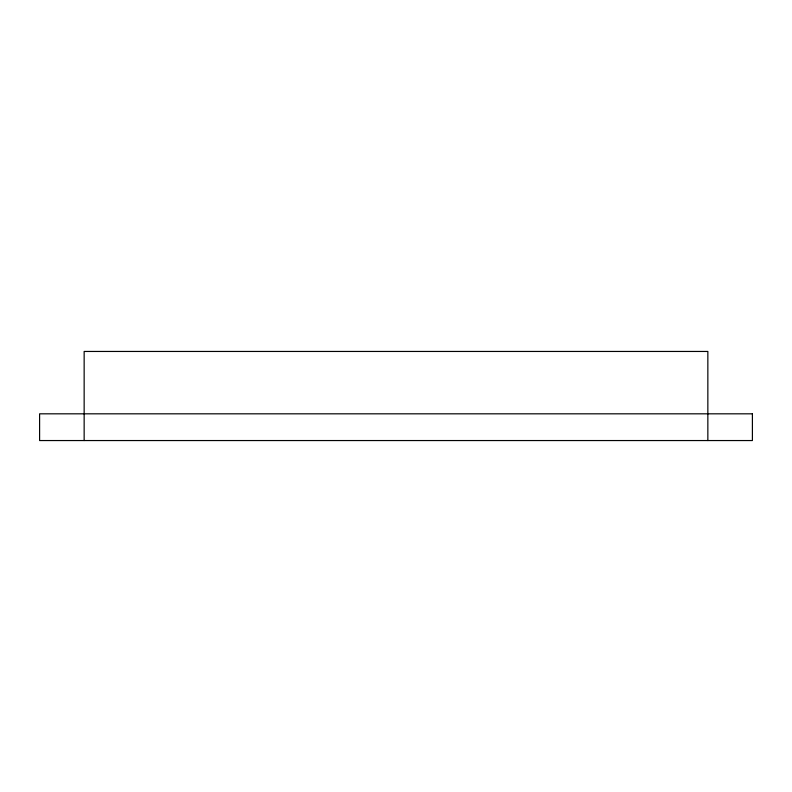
<?xml version="1.0" encoding="UTF-8"?>
<svg xmlns="http://www.w3.org/2000/svg" width="792" height="792" viewBox="0 0 792 792"><rect width="100%" height="100%" fill="white"/><g stroke="black" fill="none" stroke-linecap="round" stroke-linejoin="round"><path stroke-width="1.19" d="M707.85 440.55L707.85 351.45L84.15 351.45L84.15 440.55M752.4 413.82L39.6 413.82L39.6 440.55L752.4 440.55L752.4 413.82"/></g></svg>
